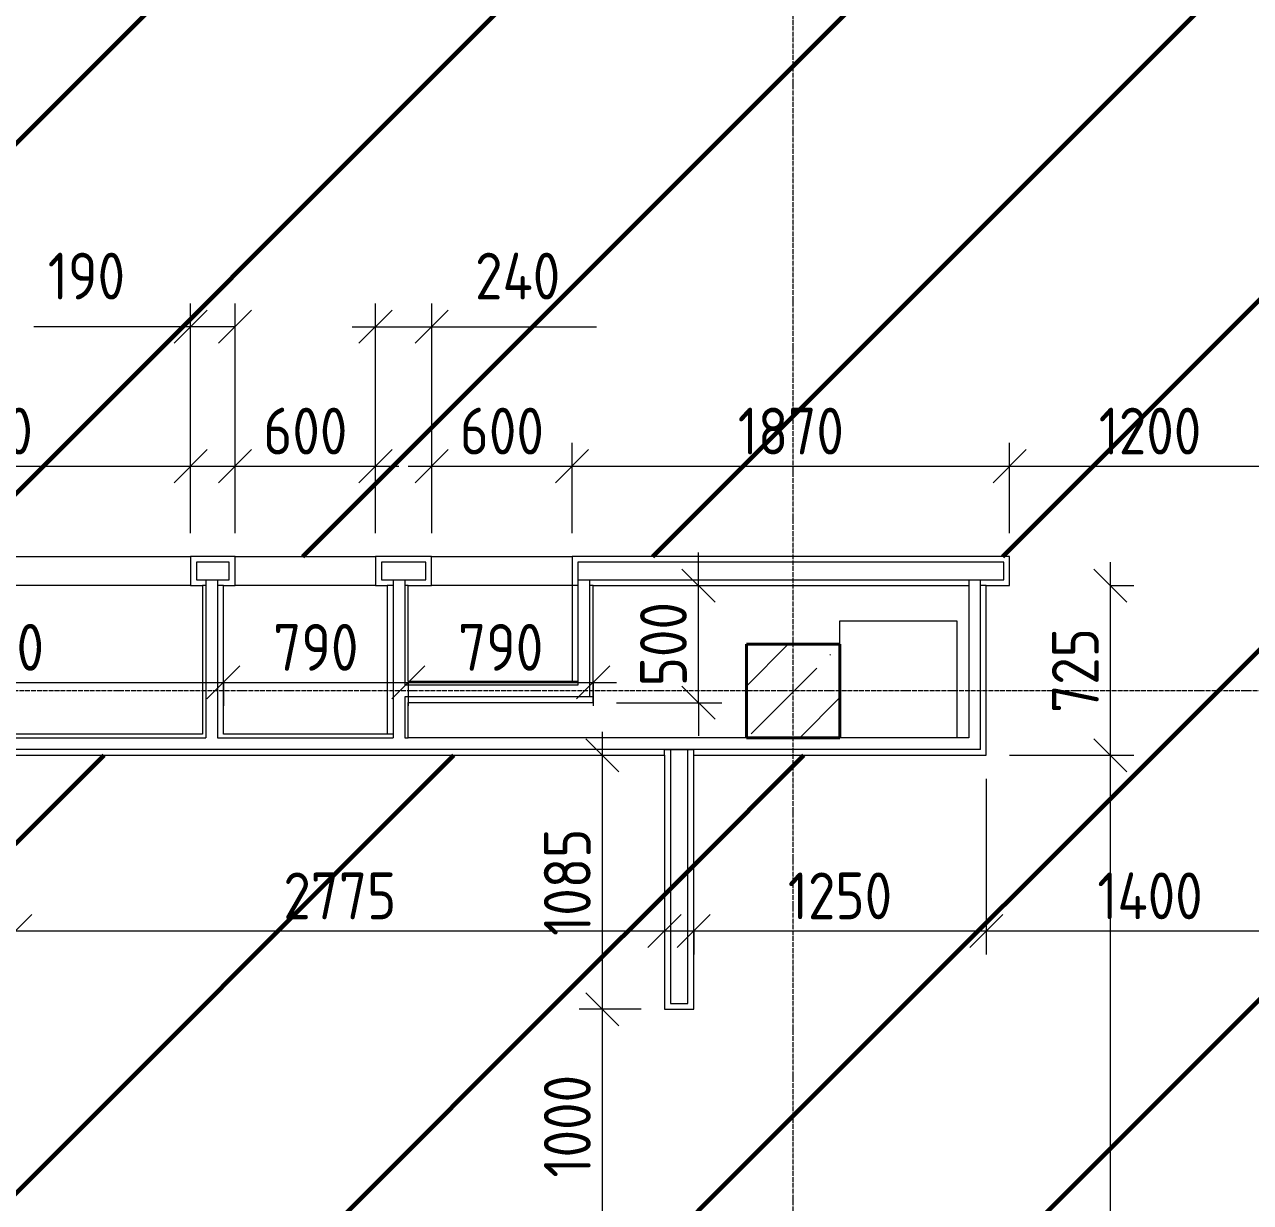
# Model space of a CAD drawing. Header units: millimetres. Extents: x -56773 to 323062, y -262288 to 76460.
# Drawn here: x 30524 to 35764, y -101130 to -96096 of the extents above; entities that cross this region are included whole.
import ezdxf

# ---------------------------------------------------------------- set-up
doc = ezdxf.new("R2010")
doc.units = ezdxf.units.MM
doc.linetypes.add('ADSK_Линия сетки', pattern=[25, 20, -2.5, 0, -2.5])
for name, color, linetype, lineweight in [('1.1)Стяжка керамзит  2 этаж', 5, 'Continuous', 60), ('Несущие колонны', 7, 'Continuous', 18), ('Оси', 7, 'Continuous', 9), ('Перекрытие', 7, 'Continuous', 18), ('Размеры', 7, 'Continuous', 9), ('Стены внутренние', 7, 'Continuous', 18), ('Стены штриховка', 7, 'Continuous', 9)]:
    doc.layers.add(name, color=color, linetype=linetype, lineweight=lineweight)
doc.styles.add('GOST Common_3', font='', dxfattribs={"width": 0.9, "height": 200})
doc.styles.get('GOST Common_3').set_extended_font_data('GOST Common')
doc.dimstyles.new('ADSK_Основной_2_0', dxfattribs={"dimscale": 304.8, "dimtxt": 201.142999, "dimasz": 0.463911, "dimexe": 0.328084, "dimexo": 0.328084, "dimgap": 0.164042, "dimtad": 1, "dimdec": 3, "dimrnd": 0.001, "dimdsep": 46, "dimtxsty": 'GOST Common_3', "dimblk1": 'OBLIQUE', "dimblk2": 'OBLIQUE', "dimsah": 1, "dimcen": 0.09, "dimdle": 0.328084, "dimazin": 2, "dimtfac": 1, "dimtdec": 4, "dimtix": 1, "dimtmove": 0, "dimatfit": 3, "dimfxl": 1, "dimtvp": 1, "dimtolj": 1, "dimtzin": 0, "dimlwd": 20, "dimlwe": 20, "dimarcsym": 2})
doc.dimstyles.new('ADSK_Основной_2_0_2', dxfattribs={"dimscale": 304.8, "dimtxt": 201.142999, "dimasz": 0.463911, "dimexe": 0.328084, "dimexo": 0.328084, "dimgap": 0.164042, "dimtad": 1, "dimdec": 3, "dimrnd": 0.001, "dimdsep": 46, "dimtxsty": 'GOST Common_3', "dimblk1": 'OBLIQUE', "dimblk2": 'OBLIQUE', "dimsah": 1, "dimcen": 0.09, "dimdle": 0.328084, "dimazin": 2, "dimtfac": 1, "dimtdec": 4, "dimtix": 1, "dimtmove": 0, "dimatfit": 3, "dimfxl": 1, "dimtvp": 1, "dimtolj": 1, "dimtzin": 0, "dimlwd": 20, "dimlwe": 20, "dimarcsym": 2})

# ---------------------------------------------------------------- blocks, each defined once
blk = doc.blocks.new('ADSK_КолоннаЖБ_Прямоугольная - 400x400 мм-1807143-Кладочный план 2-го этаж')
at = {"layer": 'Несущие колонны', "lineweight": 40}
for p, q in [((-200, 200), (200, 200)), ((-200, -200), (-200, 200)), ((200, 200), (200, -200)), ((200, -200), (-200, -200))]:
    blk.add_line(p, q, dxfattribs=at)
blk = doc.blocks.new('_Oblique')
at = {"color": 0, "linetype": 'ByBlock', "lineweight": -2}
blk.add_line((-0.5, -0.5), (0.5, 0.5), dxfattribs=at)
blk = doc.blocks.new('*D4859')
at = {"layer": 'Defpoints', "color": 0, "transparency": 16777216}
for p in [(31234.4, -97983.5), (29434.4, -98369.1), (31234.4, -98369.1)]:
    blk.add_point(p, dxfattribs=at)
at = {"layer": 'Размеры', "color": 0, "lineweight": 20, "transparency": 16777216}
for p, q in [((29434.4, -98269.1), (29434.4, -97883.5)), ((31234.4, -98269.1), (31234.4, -97883.5)), ((29334.4, -97983.5), (31334.4, -97983.5))]:
    blk.add_line(p, q, dxfattribs=at)
at = {"layer": 'Размеры', "color": 0, "lineweight": 20, "transparency": 16777216, "xscale": 141.4, "yscale": 141.4, "zscale": 141.4, "rotation": 180}
blk.add_blockref('_Oblique', (29434.4, -97983.5), dxfattribs=at)
at = {"layer": 'Размеры', "color": 0, "lineweight": 20, "transparency": 16777216, "xscale": 141.4, "yscale": 141.4, "zscale": 141.4}
blk.add_blockref('_Oblique', (31234.4, -97983.5), dxfattribs=at)
at = {"layer": 'Размеры', "color": 0, "lineweight": 9, "transparency": 16777216, "insert": (30334.4, -97833.5), "char_height": 200, "width": 560.473, "attachment_point": 5, "style": 'GOST Common_3'}
blk.add_mtext('\\A1;1800', dxfattribs=at)
blk = doc.blocks.new('*D4860')
at = {"layer": 'Defpoints', "color": 0, "transparency": 16777216}
for p in [(31424.4, -97387.8), (31234.4, -98369.1), (31424.4, -98369.1)]:
    blk.add_point(p, dxfattribs=at)
at = {"layer": 'Размеры', "color": 0, "lineweight": 20, "transparency": 16777216}
for p, q in [((31234.4, -98269.1), (31234.4, -97287.8)), ((31424.4, -98269.1), (31424.4, -97287.8)), ((31234.4, -97387.8), (30564.4, -97387.8)), ((31424.4, -97387.8), (31134.4, -97387.8))]:
    blk.add_line(p, q, dxfattribs=at)
at = {"layer": 'Размеры', "color": 0, "lineweight": 20, "transparency": 16777216, "xscale": 141.4, "yscale": 141.4, "zscale": 141.4, "rotation": 180}
blk.add_blockref('_Oblique', (31234.4, -97387.8), dxfattribs=at)
at = {"layer": 'Размеры', "color": 0, "lineweight": 20, "transparency": 16777216, "xscale": 141.4, "yscale": 141.4, "zscale": 141.4}
blk.add_blockref('_Oblique', (31424.4, -97387.8), dxfattribs=at)
at = {"layer": 'Размеры', "color": 0, "lineweight": 9, "transparency": 16777216, "insert": (30624.1, -97071.2), "char_height": 200, "width": 409.104, "attachment_point": 1, "line_spacing_factor": 1.022761, "style": 'GOST Common_3'}
blk.add_mtext('\\A1;190', dxfattribs=at)
blk = doc.blocks.new('*D4861')
at = {"layer": 'Defpoints', "color": 0, "transparency": 16777216}
for p in [(32024.4, -97983.5), (31424.4, -98369.1), (32024.4, -98369.1)]:
    blk.add_point(p, dxfattribs=at)
at = {"layer": 'Размеры', "color": 0, "lineweight": 20, "transparency": 16777216}
for p, q in [((31424.4, -98269.1), (31424.4, -97883.5)), ((32024.4, -98269.1), (32024.4, -97883.5)), ((31324.4, -97983.5), (32124.4, -97983.5))]:
    blk.add_line(p, q, dxfattribs=at)
at = {"layer": 'Размеры', "color": 0, "lineweight": 20, "transparency": 16777216, "xscale": 141.4, "yscale": 141.4, "zscale": 141.4, "rotation": 180}
blk.add_blockref('_Oblique', (31424.4, -97983.5), dxfattribs=at)
at = {"layer": 'Размеры', "color": 0, "lineweight": 20, "transparency": 16777216, "xscale": 141.4, "yscale": 141.4, "zscale": 141.4}
blk.add_blockref('_Oblique', (32024.4, -97983.5), dxfattribs=at)
at = {"layer": 'Размеры', "color": 0, "lineweight": 9, "transparency": 16777216, "insert": (31724.4, -97833.5), "char_height": 200, "width": 454.106, "attachment_point": 5, "style": 'GOST Common_3'}
blk.add_mtext('\\A1;600', dxfattribs=at)
blk = doc.blocks.new('*D4862')
at = {"layer": 'Defpoints', "color": 0, "transparency": 16777216}
for p in [(32264.4, -97387.8), (32024.4, -98369.1), (32264.4, -98369.1)]:
    blk.add_point(p, dxfattribs=at)
at = {"layer": 'Размеры', "color": 0, "lineweight": 20, "transparency": 16777216}
for p, q in [((32024.4, -98269.1), (32024.4, -97287.8)), ((32264.4, -98269.1), (32264.4, -97287.8)), ((31924.4, -97387.8), (32264.4, -97387.8)), ((32264.4, -97387.8), (32968.6, -97387.8))]:
    blk.add_line(p, q, dxfattribs=at)
at = {"layer": 'Размеры', "color": 0, "lineweight": 20, "transparency": 16777216, "xscale": 141.4, "yscale": 141.4, "zscale": 141.4, "rotation": 180}
blk.add_blockref('_Oblique', (32024.4, -97387.8), dxfattribs=at)
at = {"layer": 'Размеры', "color": 0, "lineweight": 20, "transparency": 16777216, "xscale": 141.4, "yscale": 141.4, "zscale": 141.4}
blk.add_blockref('_Oblique', (32264.4, -97387.8), dxfattribs=at)
at = {"layer": 'Размеры', "color": 0, "lineweight": 9, "transparency": 16777216, "insert": (32449.9, -97071.2), "char_height": 200, "width": 474.561, "attachment_point": 1, "line_spacing_factor": 1.022761, "style": 'GOST Common_3'}
blk.add_mtext('\\A1;240', dxfattribs=at)
blk = doc.blocks.new('*D4863')
at = {"layer": 'Defpoints', "color": 0, "transparency": 16777216}
for p in [(32864.4, -97983.5), (32264.4, -98369.1), (32864.4, -98369.1)]:
    blk.add_point(p, dxfattribs=at)
at = {"layer": 'Размеры', "color": 0, "lineweight": 20, "transparency": 16777216}
for p, q in [((32264.4, -98269.1), (32264.4, -97883.5)), ((32864.4, -98269.1), (32864.4, -97883.5)), ((32164.4, -97983.5), (32964.4, -97983.5))]:
    blk.add_line(p, q, dxfattribs=at)
at = {"layer": 'Размеры', "color": 0, "lineweight": 20, "transparency": 16777216, "xscale": 141.4, "yscale": 141.4, "zscale": 141.4, "rotation": 180}
blk.add_blockref('_Oblique', (32264.4, -97983.5), dxfattribs=at)
at = {"layer": 'Размеры', "color": 0, "lineweight": 20, "transparency": 16777216, "xscale": 141.4, "yscale": 141.4, "zscale": 141.4}
blk.add_blockref('_Oblique', (32864.4, -97983.5), dxfattribs=at)
at = {"layer": 'Размеры', "color": 0, "lineweight": 9, "transparency": 16777216, "insert": (32564.4, -97833.5), "char_height": 200, "width": 454.106, "attachment_point": 5, "style": 'GOST Common_3'}
blk.add_mtext('\\A1;600', dxfattribs=at)
blk = doc.blocks.new('*D4864')
at = {"layer": 'Defpoints', "color": 0, "transparency": 16777216}
for p in [(34734.4, -97983.5), (32864.4, -98369.1), (34734.4, -98369.1)]:
    blk.add_point(p, dxfattribs=at)
at = {"layer": 'Размеры', "color": 0, "lineweight": 20, "transparency": 16777216}
for p, q in [((32864.4, -98269.1), (32864.4, -97883.5)), ((34734.4, -98269.1), (34734.4, -97883.5)), ((32764.4, -97983.5), (34834.4, -97983.5))]:
    blk.add_line(p, q, dxfattribs=at)
at = {"layer": 'Размеры', "color": 0, "lineweight": 20, "transparency": 16777216, "xscale": 141.4, "yscale": 141.4, "zscale": 141.4, "rotation": 180}
blk.add_blockref('_Oblique', (32864.4, -97983.5), dxfattribs=at)
at = {"layer": 'Размеры', "color": 0, "lineweight": 20, "transparency": 16777216, "xscale": 141.4, "yscale": 141.4, "zscale": 141.4}
blk.add_blockref('_Oblique', (34734.4, -97983.5), dxfattribs=at)
at = {"layer": 'Размеры', "color": 0, "lineweight": 9, "transparency": 16777216, "insert": (33799.4, -97833.5), "char_height": 200, "width": 560.473, "attachment_point": 5, "style": 'GOST Common_3'}
blk.add_mtext('\\A1;1870', dxfattribs=at)
blk = doc.blocks.new('*D4865')
at = {"layer": 'Defpoints', "color": 0, "transparency": 16777216}
for p in [(35934.4, -97983.5), (34734.4, -98369.1), (35934.4, -98369.1)]:
    blk.add_point(p, dxfattribs=at)
at = {"layer": 'Размеры', "color": 0, "lineweight": 20, "transparency": 16777216}
for p, q in [((34734.4, -98269.1), (34734.4, -97883.5)), ((35934.4, -98269.1), (35934.4, -97883.5)), ((34634.4, -97983.5), (36034.4, -97983.5))]:
    blk.add_line(p, q, dxfattribs=at)
at = {"layer": 'Размеры', "color": 0, "lineweight": 20, "transparency": 16777216, "xscale": 141.4, "yscale": 141.4, "zscale": 141.4, "rotation": 180}
blk.add_blockref('_Oblique', (34734.4, -97983.5), dxfattribs=at)
at = {"layer": 'Размеры', "color": 0, "lineweight": 20, "transparency": 16777216, "xscale": 141.4, "yscale": 141.4, "zscale": 141.4}
blk.add_blockref('_Oblique', (35934.4, -97983.5), dxfattribs=at)
at = {"layer": 'Размеры', "color": 0, "lineweight": 9, "transparency": 16777216, "insert": (35334.4, -97833.5), "char_height": 200, "width": 560.473, "attachment_point": 5, "style": 'GOST Common_3'}
blk.add_mtext('\\A1;1200', dxfattribs=at)
blk = doc.blocks.new('*D4882')
at = {"layer": 'Defpoints', "color": 0, "transparency": 16777216}
for p in [(30484.4, -99869.8), (33259.4, -99869.8), (33259.4, -99969.7)]:
    blk.add_point(p, dxfattribs=at)
at = {"layer": 'Размеры', "color": 0, "lineweight": 20, "transparency": 16777216}
for p, q in [((30384.4, -99969.7), (33359.4, -99969.7)), ((30484.4, -99969.8), (30484.4, -100069.7)), ((33259.4, -99969.8), (33259.4, -100069.7))]:
    blk.add_line(p, q, dxfattribs=at)
at = {"layer": 'Размеры', "color": 0, "lineweight": 20, "transparency": 16777216, "xscale": 141.4, "yscale": 141.4, "zscale": 141.4, "rotation": 180}
blk.add_blockref('_Oblique', (30484.4, -99969.7), dxfattribs=at)
at = {"layer": 'Размеры', "color": 0, "lineweight": 20, "transparency": 16777216, "xscale": 141.4, "yscale": 141.4, "zscale": 141.4}
blk.add_blockref('_Oblique', (33259.4, -99969.7), dxfattribs=at)
at = {"layer": 'Размеры', "color": 0, "lineweight": 9, "transparency": 16777216, "insert": (31871.9, -99819.7), "char_height": 200, "width": 605.475, "attachment_point": 5, "style": 'GOST Common_3'}
blk.add_mtext('\\A1;2775', dxfattribs=at)
blk = doc.blocks.new('*D4885')
at = {"layer": 'Defpoints', "color": 0, "transparency": 16777216}
for p in [(29384.4, -98807.6), (31374.4, -98807.6), (31374.4, -98907.6)]:
    blk.add_point(p, dxfattribs=at)
at = {"layer": 'Размеры', "color": 0, "lineweight": 20, "transparency": 16777216}
for p, q in [((29284.4, -98907.6), (31474.4, -98907.6)), ((29384.4, -98907.6), (29384.4, -99007.6)), ((31374.4, -98907.6), (31374.4, -99007.6))]:
    blk.add_line(p, q, dxfattribs=at)
at = {"layer": 'Размеры', "color": 0, "lineweight": 20, "transparency": 16777216, "xscale": 141.4, "yscale": 141.4, "zscale": 141.4, "rotation": 180}
blk.add_blockref('_Oblique', (29384.4, -98907.6), dxfattribs=at)
at = {"layer": 'Размеры', "color": 0, "lineweight": 20, "transparency": 16777216, "xscale": 141.4, "yscale": 141.4, "zscale": 141.4}
blk.add_blockref('_Oblique', (31374.4, -98907.6), dxfattribs=at)
at = {"layer": 'Размеры', "color": 0, "lineweight": 9, "transparency": 16777216, "insert": (30379.4, -98757.6), "char_height": 200, "width": 560.473, "attachment_point": 5, "style": 'GOST Common_3'}
blk.add_mtext('\\A1;1990', dxfattribs=at)
blk = doc.blocks.new('*D4886')
at = {"layer": 'Defpoints', "color": 0, "transparency": 16777216}
for p in [(31374.4, -98807.6), (32164.4, -98807.6), (32164.4, -98907.6)]:
    blk.add_point(p, dxfattribs=at)
at = {"layer": 'Размеры', "color": 0, "lineweight": 20, "transparency": 16777216}
for p, q in [((31274.4, -98907.6), (32264.4, -98907.6)), ((31374.4, -98907.6), (31374.4, -99007.6)), ((32164.4, -98907.6), (32164.4, -99007.6))]:
    blk.add_line(p, q, dxfattribs=at)
at = {"layer": 'Размеры', "color": 0, "lineweight": 20, "transparency": 16777216, "xscale": 141.4, "yscale": 141.4, "zscale": 141.4, "rotation": 180}
blk.add_blockref('_Oblique', (31374.4, -98907.6), dxfattribs=at)
at = {"layer": 'Размеры', "color": 0, "lineweight": 20, "transparency": 16777216, "xscale": 141.4, "yscale": 141.4, "zscale": 141.4}
blk.add_blockref('_Oblique', (32164.4, -98907.6), dxfattribs=at)
at = {"layer": 'Размеры', "color": 0, "lineweight": 9, "transparency": 16777216, "insert": (31769.4, -98757.6), "char_height": 200, "width": 454.106, "attachment_point": 5, "style": 'GOST Common_3'}
blk.add_mtext('\\A1;790', dxfattribs=at)
blk = doc.blocks.new('*D4887')
at = {"layer": 'Defpoints', "color": 0, "transparency": 16777216}
for p in [(32164.4, -98807.6), (32954.4, -98807.6), (32954.4, -98907.6)]:
    blk.add_point(p, dxfattribs=at)
at = {"layer": 'Размеры', "color": 0, "lineweight": 20, "transparency": 16777216}
for p, q in [((32064.4, -98907.6), (33054.4, -98907.6)), ((32164.4, -98907.6), (32164.4, -99007.6)), ((32954.4, -98907.6), (32954.4, -99007.6))]:
    blk.add_line(p, q, dxfattribs=at)
at = {"layer": 'Размеры', "color": 0, "lineweight": 20, "transparency": 16777216, "xscale": 141.4, "yscale": 141.4, "zscale": 141.4, "rotation": 180}
blk.add_blockref('_Oblique', (32164.4, -98907.6), dxfattribs=at)
at = {"layer": 'Размеры', "color": 0, "lineweight": 20, "transparency": 16777216, "xscale": 141.4, "yscale": 141.4, "zscale": 141.4}
blk.add_blockref('_Oblique', (32954.4, -98907.6), dxfattribs=at)
at = {"layer": 'Размеры', "color": 0, "lineweight": 9, "transparency": 16777216, "insert": (32559.4, -98757.6), "char_height": 200, "width": 454.106, "attachment_point": 5, "style": 'GOST Common_3'}
blk.add_mtext('\\A1;790', dxfattribs=at)
blk = doc.blocks.new('*D4888')
at = {"layer": 'Defpoints', "color": 0, "transparency": 16777216}
for p in [(33304.9, -98494.1), (33404.9, -98494.1), (32954.4, -98994.1)]:
    blk.add_point(p, dxfattribs=at)
at = {"layer": 'Размеры', "color": 0, "lineweight": 20, "transparency": 16777216}
for p, q in [((33404.9, -98494.1), (33404.9, -98352.7)), ((33404.9, -98494.1), (33504.9, -98494.1)), ((33404.9, -98994.1), (33404.9, -98494.1)), ((33054.4, -98994.1), (33504.9, -98994.1)), ((33404.9, -98994.1), (33404.9, -99135.5))]:
    blk.add_line(p, q, dxfattribs=at)
at = {"layer": 'Размеры', "color": 0, "lineweight": 20, "transparency": 16777216, "xscale": 141.4, "yscale": 141.4, "zscale": 141.4}
for p, rotation in [((33404.9, -98494.1), 270), ((33404.9, -98994.1), 90)]:
    blk.add_blockref('_Oblique', p, dxfattribs=dict(at, rotation=rotation))
at = {"layer": 'Размеры', "color": 0, "lineweight": 9, "transparency": 16777216, "insert": (33254.9, -98744.1), "char_height": 200, "width": 454.106, "attachment_point": 5, "rotation": 90, "style": 'GOST Common_3'}
blk.add_mtext('\\A1;500', dxfattribs=at)
blk = doc.blocks.new('*D4889')
at = {"layer": 'Defpoints', "color": 0, "transparency": 16777216}
for p in [(34634.4, -99219.1), (35165.1, -99219.1), (35065.1, -104894.1)]:
    blk.add_point(p, dxfattribs=at)
at = {"layer": 'Размеры', "color": 0, "lineweight": 20, "transparency": 16777216}
for p, q in [((35165.1, -104994.1), (35165.1, -99119.1)), ((34734.4, -99219.1), (35265.1, -99219.1)), ((35165.1, -104894.1), (35265.1, -104894.1))]:
    blk.add_line(p, q, dxfattribs=at)
at = {"layer": 'Размеры', "color": 0, "lineweight": 20, "transparency": 16777216, "xscale": 141.4, "yscale": 141.4, "zscale": 141.4}
for p, rotation in [((35165.1, -99219.1), 90), ((35165.1, -104894.1), 270)]:
    blk.add_blockref('_Oblique', p, dxfattribs=dict(at, rotation=rotation))
at = {"layer": 'Размеры', "color": 0, "lineweight": 9, "transparency": 16777216, "insert": (35015.1, -102056.6), "char_height": 200, "width": 605.475, "attachment_point": 5, "rotation": 90, "style": 'GOST Common_3'}
blk.add_mtext('\\A1;5675', dxfattribs=at)
blk = doc.blocks.new('*D4890')
at = {"layer": 'Defpoints', "color": 0, "transparency": 16777216}
for p in [(35065.1, -98494.1), (35165.1, -98494.1), (34634.4, -99219.1)]:
    blk.add_point(p, dxfattribs=at)
at = {"layer": 'Размеры', "color": 0, "lineweight": 20, "transparency": 16777216}
for p, q in [((35165.1, -99319.1), (35165.1, -98394.1)), ((35165.1, -98494.1), (35265.1, -98494.1)), ((34734.4, -99219.1), (35265.1, -99219.1))]:
    blk.add_line(p, q, dxfattribs=at)
at = {"layer": 'Размеры', "color": 0, "lineweight": 20, "transparency": 16777216, "xscale": 141.4, "yscale": 141.4, "zscale": 141.4}
for p, rotation in [((35165.1, -98494.1), 90), ((35165.1, -99219.1), 270)]:
    blk.add_blockref('_Oblique', p, dxfattribs=dict(at, rotation=rotation))
at = {"layer": 'Размеры', "color": 0, "lineweight": 9, "transparency": 16777216, "insert": (35015.1, -98856.6), "char_height": 200, "width": 454.106, "attachment_point": 5, "rotation": 90, "style": 'GOST Common_3'}
blk.add_mtext('\\A1;725', dxfattribs=at)
blk = doc.blocks.new('*D4891')
at = {"layer": 'Defpoints', "color": 0, "transparency": 16777216}
for p in [(34634.4, -99219.1), (33384.4, -99869.8), (34634.4, -99969.7)]:
    blk.add_point(p, dxfattribs=at)
at = {"layer": 'Размеры', "color": 0, "lineweight": 20, "transparency": 16777216}
for p, q in [((34634.4, -99319.1), (34634.4, -100069.7)), ((33284.4, -99969.7), (34734.4, -99969.7)), ((33384.4, -99969.8), (33384.4, -100069.7))]:
    blk.add_line(p, q, dxfattribs=at)
at = {"layer": 'Размеры', "color": 0, "lineweight": 20, "transparency": 16777216, "xscale": 141.4, "yscale": 141.4, "zscale": 141.4, "rotation": 180}
blk.add_blockref('_Oblique', (33384.4, -99969.7), dxfattribs=at)
at = {"layer": 'Размеры', "color": 0, "lineweight": 20, "transparency": 16777216, "xscale": 141.4, "yscale": 141.4, "zscale": 141.4}
blk.add_blockref('_Oblique', (34634.4, -99969.7), dxfattribs=at)
at = {"layer": 'Размеры', "color": 0, "lineweight": 9, "transparency": 16777216, "insert": (34009.4, -99819.7), "char_height": 200, "width": 560.473, "attachment_point": 5, "style": 'GOST Common_3'}
blk.add_mtext('\\A1;1250', dxfattribs=at)
blk = doc.blocks.new('*D4892')
at = {"layer": 'Defpoints', "color": 0, "transparency": 16777216}
for p in [(34634.4, -99219.1), (36034.4, -99219.1), (36034.4, -99969.7)]:
    blk.add_point(p, dxfattribs=at)
at = {"layer": 'Размеры', "color": 0, "lineweight": 20, "transparency": 16777216}
for p, q in [((34634.4, -99319.1), (34634.4, -100069.7)), ((36034.4, -99319.1), (36034.4, -100069.7)), ((34534.4, -99969.7), (36134.4, -99969.7))]:
    blk.add_line(p, q, dxfattribs=at)
at = {"layer": 'Размеры', "color": 0, "lineweight": 20, "transparency": 16777216, "xscale": 141.4, "yscale": 141.4, "zscale": 141.4, "rotation": 180}
blk.add_blockref('_Oblique', (34634.4, -99969.7), dxfattribs=at)
at = {"layer": 'Размеры', "color": 0, "lineweight": 20, "transparency": 16777216, "xscale": 141.4, "yscale": 141.4, "zscale": 141.4}
blk.add_blockref('_Oblique', (36034.4, -99969.7), dxfattribs=at)
at = {"layer": 'Размеры', "color": 0, "lineweight": 9, "transparency": 16777216, "insert": (35334.4, -99819.7), "char_height": 200, "width": 580.928, "attachment_point": 5, "style": 'GOST Common_3'}
blk.add_mtext('\\A1;1400', dxfattribs=at)
blk = doc.blocks.new('*D4895')
at = {"layer": 'Defpoints', "color": 0, "transparency": 16777216}
for p in [(32994.1, -100304.1), (33259.4, -100304.1), (33259.4, -101304.1)]:
    blk.add_point(p, dxfattribs=at)
at = {"layer": 'Размеры', "color": 0, "lineweight": 20, "transparency": 16777216}
for p, q in [((32994.1, -101404.1), (32994.1, -100204.1)), ((33159.4, -100304.1), (32894.1, -100304.1)), ((33159.4, -101304.1), (32894.1, -101304.1))]:
    blk.add_line(p, q, dxfattribs=at)
at = {"layer": 'Размеры', "color": 0, "lineweight": 20, "transparency": 16777216, "xscale": 141.4, "yscale": 141.4, "zscale": 141.4}
for p, rotation in [((32994.1, -100304.1), 90), ((32994.1, -101304.1), 270)]:
    blk.add_blockref('_Oblique', p, dxfattribs=dict(at, rotation=rotation))
at = {"layer": 'Размеры', "color": 0, "lineweight": 9, "transparency": 16777216, "insert": (32844.1, -100804.1), "char_height": 200, "width": 560.473, "attachment_point": 5, "rotation": 90, "style": 'GOST Common_3'}
blk.add_mtext('\\A1;1000', dxfattribs=at)
blk = doc.blocks.new('*D4896')
at = {"layer": 'Defpoints', "color": 0, "transparency": 16777216}
for p in [(32894.2, -99219.1), (32994.1, -99219.1), (33259.4, -100304.1)]:
    blk.add_point(p, dxfattribs=at)
at = {"layer": 'Размеры', "color": 0, "lineweight": 20, "transparency": 16777216}
for p, q in [((32994.1, -100404.1), (32994.1, -99119.1)), ((32994.2, -99219.1), (33094.1, -99219.1)), ((33159.4, -100304.1), (32894.1, -100304.1))]:
    blk.add_line(p, q, dxfattribs=at)
at = {"layer": 'Размеры', "color": 0, "lineweight": 20, "transparency": 16777216, "xscale": 141.4, "yscale": 141.4, "zscale": 141.4}
for p, rotation in [((32994.1, -99219.1), 90), ((32994.1, -100304.1), 270)]:
    blk.add_blockref('_Oblique', p, dxfattribs=dict(at, rotation=rotation))
at = {"layer": 'Размеры', "color": 0, "lineweight": 9, "transparency": 16777216, "insert": (32844.1, -99761.6), "char_height": 200, "width": 560.473, "attachment_point": 5, "rotation": 90, "style": 'GOST Common_3'}
blk.add_mtext('\\A1;1085', dxfattribs=at)

msp = doc.modelspace()

# ---------------------------------------------------------------- hatches: boundary and pattern name
at = {"layer": '1.1)Стяжка керамзит  2 этаж', "transparency": 33554687}
h = msp.add_hatch(dxfattribs=at)
h.set_pattern_fill('ANSI31', color=5, scale=333)
h.paths.add_polyline_path([(34409.3615, -88594.0666), (34009.3615, -88594.0666), (34009.3615, -88744.0666), (33609.3615, -88744.0666), (33609.3615, -88594.0666), (32903.5498, -88594.0666), (32903.5498, -96144.5668), (41383.1934, -96144.5668), (41383.1934, -95344.0666), (41109.3615, -95344.0666), (41109.3615, -95219.0666), (41383.1934, -95219.0666), (41383.1934, -92844.0666), (39734.3615, -92844.0666), (39734.3615, -94344.0666), (40009.3615, -94344.0666), (40034.3615, -94344.0666), (40034.3615, -95219.0666), (40209.3615, -95219.0666), (40209.3615, -95344.0666), (36934.3615, -95344.0666), (36934.3615, -95094.0666), (37059.3615, -95094.0666), (37059.3615, -95219.0666), (39334.3615, -95219.0666), (39334.3615, -93019.0666), (37059.3615, -93019.0666), (37059.3615, -93894.0666), (36934.3615, -93894.0666), (36934.3615, -92694.0666), (37059.3615, -92694.0666), (37059.3615, -92719.0666), (39259.3615, -92719.0666), (39259.3615, -92544.0666), (39384.3615, -92544.0666), (39384.3615, -92719.0666), (41383.1934, -92719.0666), (41383.1934, -91444.0666), (39384.3615, -91444.0666), (39384.3615, -91644.0666), (39259.3615, -91644.0666), (39259.3615, -91444.0666), (38284.3615, -91444.0666), (38284.3615, -91269.0666), (37059.3615, -91269.0666), (37059.3615, -91794.0666), (36934.3615, -91794.0666), (36934.3615, -89869.0666), (37059.3615, -89869.0666), (37059.3615, -91144.0666), (40009.3615, -91144.0666), (40009.3615, -90944.0666), (40059.3615, -90944.0666), (40059.3615, -91144.0666), (41383.1934, -91144.0666), (41383.1934, -89944.0666), (40059.3615, -89944.0666), (40059.3615, -90204.0666), (40009.3615, -90204.0666), (40009.3615, -89794.0666), (40059.3615, -89794.0666), (40059.3615, -89894.0666), (41383.1934, -89894.0666), (41383.1934, -88594.0666), (40059.3615, -88594.0666), (40059.3615, -89054.0666), (40009.3615, -89054.0666), (40009.3615, -88744.0666), (39609.3615, -88744.0666), (39609.3615, -88594.0666), (37059.3615, -88594.0666), (37059.3615, -88969.0666), (36934.3615, -88969.0666), (36934.3615, -88594.0666), (34534.3615, -88594.0666), (34534.3615, -95119.0666), (33034.3615, -95119.0666), (33034.3615, -94994.0666), (33134.3615, -94994.0666), (33134.3615, -94269.0666), (34409.3615, -94269.0666)])
h.paths.add_polyline_path([(41734.3615, -89944.0666), (41383.1934, -89944.0666), (41383.1934, -91144.0666), (41734.3615, -91144.0666)])
h.paths.add_polyline_path([(41734.3615, -88594.0666), (41383.1934, -88594.0666), (41383.1934, -89894.0666), (41734.3615, -89894.0666)])
h.paths.add_polyline_path([(41734.3615, -92844.0666), (41383.1934, -92844.0666), (41383.1934, -95219.0666), (41734.3615, -95219.0666)])
h.paths.add_polyline_path([(41734.3615, -91444.0666), (41383.1934, -91444.0666), (41383.1934, -92719.0666), (41734.3615, -92719.0666)])
h.paths.add_polyline_path([(27884.3615, -88744.0666), (27609.3615, -88744.0666), (27609.3615, -88594.0666), (27009.3615, -88594.0666), (25359.3615, -88594.0666), (24784.3615, -88594.0666), (24784.3615, -94269.0666), (25084.3615, -94269.0666), (25084.3615, -94994.0666), (25209.3615, -94994.0666), (25209.3615, -95119.0666), (24534.3615, -95119.0666), (24534.3615, -94994.0666), (24659.3615, -94994.0666), (24659.3615, -88594.0666), (24423.9062, -88594.0666), (24423.9062, -96144.5668), (32903.5498, -96144.5668), (32903.5498, -88594.0666), (31334.3615, -88594.0666), (31334.3615, -92179.0666), (31209.3615, -92179.0666), (31209.3615, -88594.0666), (30209.3615, -88594.0666), (28559.3615, -88594.0666), (28009.3615, -88594.0666), (28009.3615, -88744.0666), (28009.3615, -92179.0666), (27884.3615, -92179.0666)])
h.paths.add_polyline_path([(27884.3615, -93179.0666), (28009.3615, -93179.0666), (28009.3615, -94269.0666), (29209.3615, -94269.0666), (29209.3615, -94994.0666), (29334.3615, -94994.0666), (29334.3615, -95119.0666), (27934.3615, -95119.0666), (27934.3615, -95719.0666), (27809.3615, -95719.0666), (27809.3615, -95119.0666), (26409.3615, -95119.0666), (26409.3615, -94994.0666), (26534.3615, -94994.0666), (26534.3615, -94269.0666), (27884.3615, -94269.0666)], flags=16)
h.paths.add_polyline_path([(27909.3615, -93204.0666), (27984.3615, -93204.0666), (27984.3615, -94294.0666), (27909.3615, -94294.0666)], flags=0)
h.paths.add_polyline_path([(28509.3615, -94344.0666), (28509.3615, -94844.0666), (28009.3615, -94844.0666), (28009.3615, -94744.0666), (27609.3615, -94744.0666), (27609.3615, -94344.0666)], flags=0)
h.paths.add_polyline_path([(27609.3615, -94344.0666), (28009.3615, -94344.0666), (28009.3615, -94744.0666), (27609.3615, -94744.0666)], flags=0)
h.paths.add_polyline_path([(26434.3615, -95019.0666), (29309.3615, -95019.0666), (29309.3615, -95094.0666), (26434.3615, -95094.0666)], flags=0)
h.paths.add_polyline_path([(27834.3615, -95144.0666), (27909.3615, -95144.0666), (27909.3615, -95694.0666), (27834.3615, -95694.0666)], flags=0)
h.paths.add_polyline_path([(30659.3615, -94269.0666), (31209.3615, -94269.0666), (31209.3615, -93179.0666), (31334.3615, -93179.0666), (31334.3615, -94269.0666), (31709.3615, -94269.0666), (31709.3615, -94994.0666), (31834.3615, -94994.0666), (31834.3615, -95119.0666), (30534.3615, -95119.0666), (30534.3615, -94994.0666), (30659.3615, -94994.0666)], flags=16)
h.paths.add_polyline_path([(30684.3615, -94294.0666), (31234.3615, -94294.0666), (31234.3615, -93204.0666), (31309.3615, -93204.0666), (31309.3615, -94294.0666), (31684.3615, -94294.0666), (31684.3615, -95019.0666), (31809.3615, -95019.0666), (31809.3615, -95094.0666), (30559.3615, -95094.0666), (30559.3615, -95019.0666), (30684.3615, -95019.0666)], flags=0)
h.paths.add_polyline_path([(30734.3615, -94344.0666), (31634.3615, -94344.0666), (31634.3615, -94994.0666), (30734.3615, -94994.0666)], flags=0)
h = msp.add_hatch(dxfattribs=at)
h.set_pattern_fill('ANSI31', color=5, scale=333)
h.paths.add_polyline_path([(32903.5498, -96144.5668), (24423.9062, -96144.5668), (24423.9062, -104894.0666), (25409.3615, -104894.0666), (27059.3615, -104894.0666), (27609.3615, -104894.0666), (27609.3615, -104744.0666), (28009.3615, -104744.0666), (28009.3615, -104894.0666), (28609.3615, -104894.0666), (30259.3615, -104894.0666), (30359.3615, -104894.0666), (30359.3615, -101404.0666), (30484.3615, -101404.0666), (30484.3615, -104894.0666), (31409.3615, -104894.0666), (32903.5498, -104894.0666), (32903.5498, -99219.0666), (30484.3615, -99219.0666), (30484.3615, -100204.0666), (30359.3615, -100204.0666), (30359.3615, -99219.0666), (26534.3615, -99219.0666), (26534.3615, -98369.0666), (27809.3615, -98369.0666), (27809.3615, -97769.0666), (27934.3615, -97769.0666), (27934.3615, -98369.0666), (29434.3615, -98369.0666), (31234.3615, -98369.0666), (31424.3615, -98369.0666), (32024.3615, -98369.0666), (32264.3615, -98369.0666), (32903.5498, -98369.0666)])
h = msp.add_hatch(dxfattribs=at)
h.set_pattern_fill('ANSI31', color=5, scale=333)
h.paths.add_polyline_path([(36584.3615, -99219.0666), (36034.3615, -99219.0666), (36034.3615, -98494.0666), (35934.3615, -98494.0666), (35934.3615, -98369.0666), (37143.3716, -98369.0666), (37143.3716, -96144.5668), (32903.5498, -96144.5668), (32903.5498, -98369.0666), (34734.3615, -98369.0666), (34734.3615, -98494.0666), (34634.3615, -98494.0666), (34634.3615, -99219.0666), (33384.3615, -99219.0666), (33384.3615, -100304.0666), (33259.3615, -100304.0666), (33259.3615, -99219.0666), (32903.5498, -99219.0666), (32903.5498, -101055.8012), (37143.3716, -101055.8012), (37143.3716, -99219.0666), (36709.3615, -99219.0666), (36709.3615, -100304.0666), (36584.3615, -100304.0666)])
h = msp.add_hatch(dxfattribs=at)
h.set_pattern_fill('ANSI31', color=5, scale=333)
h.paths.add_polyline_path([(33384.3615, -99219.0666), (33384.3615, -100304.0666), (33259.3615, -100304.0666), (33259.3615, -99219.0666), (33259.3615, -99194.0666), (33384.3615, -99194.0666)], flags=17)
h = msp.add_hatch(dxfattribs=at)
h.set_pattern_fill('ANSI31', color=5, scale=333)
h.paths.add_polyline_path([(36584.3615, -101304.0666), (36709.3615, -101304.0666), (36709.3615, -104894.0666), (37143.3716, -104894.0666), (37143.3716, -101055.8012), (32903.5498, -101055.8012), (32903.5498, -104894.0666), (33059.3615, -104894.0666), (33259.3615, -104894.0666), (33259.3615, -101304.0666), (33384.3615, -101304.0666), (33384.3615, -104894.0666), (33609.3615, -104894.0666), (33609.3615, -104744.0666), (34009.3615, -104744.0666), (34009.3615, -104894.0666), (34609.3615, -104894.0666), (36259.3615, -104894.0666), (36584.3615, -104894.0666)])
h.paths.add_polyline_path([(35354.1182, -105202.5854), (35907.6896, -105202.5854), (35907.6896, -104827.5854), (35354.1182, -104827.5854)], flags=9)
h.paths.add_polyline_path([(34996.9307, -105202.5854), (35529.0735, -105202.5854), (35529.0735, -104827.5854), (34996.9307, -104827.5854)], flags=9)
at = {"layer": 'Несущие колонны', "lineweight": 9}
h = msp.add_hatch(dxfattribs=at)
h.set_pattern_fill('FP_1', color=256, style=0, pattern_type=2)
h.set_pattern_definition([(45, (9.36, -97949.04), (-224.5064, 224.5064), []), (45, (233.87, -97949.04), (-224.5064, 224.5064), [396.875, -79.375, 3.353, -76.022])])
h.paths.add_polyline_path([(33885.653, -99144.0666), (34009.3615, -99144.0666), (34009.3615, -98744.0666), (33609.3615, -98744.0666), (33609.3615, -99144.0666)])

# ---------------------------------------------------------------- linework, layer by layer
for p, q in [((34009.3615, -98744.0666), (33609.3615, -98744.0666)), ((33609.3615, -98744.0666), (33609.3615, -99144.0666)), ((34009.3615, -99144.0666), (34009.3615, -98744.0666)), ((33609.3615, -99144.0666), (34009.3615, -99144.0666))]:
    msp.add_line(p, q, dxfattribs=at)
at = {"layer": 'Оси', "linetype": 'ADSK_Линия сетки', "lineweight": 5}
for p, q in [((33809.3615, -108922.9178), (33809.3615, -87921.5904)), ((62525.08, -98944.0666), (-25230.7352, -98944.0666))]:
    msp.add_line(p, q, dxfattribs=at)
at = {"layer": 'Перекрытие'}
for p, q in [((34009.3615, -98744.0666), (34009.3615, -98644.0666)), ((34009.3615, -98644.0666), (34509.3615, -98644.0666)), ((34509.3615, -98644.0666), (34509.3615, -99144.0666))]:
    msp.add_line(p, q, dxfattribs=at)
at = {"layer": 'Стены внутренние', "lineweight": 5}
for p, q in [((29434.3615, -98369.0666), (31234.3615, -98369.0666)), ((31424.3615, -98369.0666), (31234.3615, -98369.0666)), ((31234.3615, -98369.0666), (31234.3615, -98494.0666)), ((31424.3615, -98494.0666), (31424.3615, -98369.0666)), ((31424.3615, -98369.0666), (32024.3615, -98369.0666)), ((32264.3615, -98369.0666), (32024.3615, -98369.0666)), ((32024.3615, -98369.0666), (32024.3615, -98494.0666)), ((32264.3615, -98494.0666), (32264.3615, -98369.0666)), ((32264.3615, -98369.0666), (32864.3615, -98369.0666)), ((34734.3615, -98369.0666), (32864.3615, -98369.0666)), ((32864.3615, -98369.0666), (32864.3615, -98904.0666)), ((34734.3615, -98494.0666), (34734.3615, -98369.0666)), ((31234.3615, -98494.0666), (29434.3615, -98494.0666)), ((31234.3615, -98494.0666), (31284.3615, -98494.0666)), ((31284.3615, -98494.0666), (31284.3615, -99129.0666)), ((31374.3615, -98494.0666), (31424.3615, -98494.0666)), ((31374.3615, -99129.0666), (31374.3615, -98494.0666)), ((32024.3615, -98494.0666), (31424.3615, -98494.0666)), ((32024.3615, -98494.0666), (32074.3615, -98494.0666)), ((32074.3615, -98494.0666), (32074.3615, -99129.0666)), ((32164.3615, -98494.0666), (32264.3615, -98494.0666)), ((32164.3615, -98904.0666), (32164.3615, -98494.0666)), ((32864.3615, -98494.0666), (32264.3615, -98494.0666)), ((32954.3615, -98494.0666), (34559.3615, -98494.0666)), ((32954.3615, -98994.0666), (32954.3615, -98494.0666)), ((34559.3615, -98494.0666), (34559.3615, -99144.0666)), ((34634.3615, -98494.0666), (34734.3615, -98494.0666)), ((34634.3615, -99219.0666), (34634.3615, -98494.0666)), ((32864.3615, -98904.0666), (32164.3615, -98904.0666)), ((32164.3615, -99144.0666), (32164.3615, -98994.0666)), ((32164.3615, -98994.0666), (32954.3615, -98994.0666)), ((31284.3615, -99129.0666), (29384.3615, -99129.0666)), ((32074.3615, -99129.0666), (31374.3615, -99129.0666)), ((34559.3615, -99144.0666), (32164.3615, -99144.0666)), ((30484.3615, -99219.0666), (33259.3615, -99219.0666)), ((33259.3615, -99219.0666), (33259.3615, -100304.0666)), ((33384.3615, -99219.0666), (34634.3615, -99219.0666)), ((33384.3615, -100304.0666), (33384.3615, -99219.0666)), ((33259.3615, -100304.0666), (33384.3615, -100304.0666))]:
    msp.add_line(p, q, dxfattribs=at)
at = {"layer": 'Стены штриховка', "lineweight": 9}
for p, q in [((31399.3615, -98394.0666), (31259.3615, -98394.0666)), ((31259.3615, -98394.0666), (31259.3615, -98469.0666)), ((31399.3615, -98469.0666), (31399.3615, -98394.0666)), ((32239.3615, -98394.0666), (32049.3615, -98394.0666)), ((32049.3615, -98394.0666), (32049.3615, -98469.0666)), ((32239.3615, -98469.0666), (32239.3615, -98394.0666)), ((34709.3615, -98394.0666), (32889.3615, -98394.0666)), ((32889.3615, -98394.0666), (32889.3615, -98919.0666)), ((34709.3615, -98469.0666), (34709.3615, -98394.0666)), ((31259.3615, -98469.0666), (31399.3615, -98469.0666)), ((31299.3615, -98494.0666), (31284.3615, -98494.0666)), ((31299.3615, -98469.0666), (31299.3615, -99144.0666)), ((31349.3615, -98469.0666), (31349.3615, -99144.0666)), ((31374.3615, -98494.0666), (31349.3615, -98494.0666)), ((32049.3615, -98469.0666), (32239.3615, -98469.0666)), ((32099.3615, -98494.0666), (32074.3615, -98494.0666)), ((32099.3615, -98469.0666), (32099.3615, -99144.0666)), ((32149.3615, -98469.0666), (32149.3615, -98919.0666)), ((32164.3615, -98494.0666), (32149.3615, -98494.0666)), ((32889.3615, -98494.0666), (32864.3615, -98494.0666)), ((32889.3615, -98469.0666), (34709.3615, -98469.0666)), ((32939.3615, -98469.0666), (32939.3615, -98969.0666)), ((32954.3615, -98494.0666), (32939.3615, -98494.0666)), ((34559.3615, -98469.0666), (34559.3615, -98494.0666)), ((34609.3615, -99194.0666), (34609.3615, -98469.0666)), ((34634.3615, -98494.0666), (34609.3615, -98494.0666)), ((32889.3615, -98904.0666), (32864.3615, -98904.0666)), ((32889.3615, -98919.0666), (32149.3615, -98919.0666)), ((32149.3615, -98969.0666), (32149.3615, -99144.0666)), ((32954.3615, -98969.0666), (32149.3615, -98969.0666)), ((29359.3615, -99144.0666), (31299.3615, -99144.0666)), ((31349.3615, -99144.0666), (32099.3615, -99144.0666)), ((32099.3615, -99129.0666), (32074.3615, -99129.0666)), ((32149.3615, -99144.0666), (32164.3615, -99144.0666)), ((34609.3615, -99194.0666), (29309.3615, -99194.0666)), ((32164.3615, -99194.0666), (32149.3615, -99194.0666)), ((33259.3615, -99194.0666), (33384.3615, -99194.0666)), ((33259.3615, -99219.0666), (33259.3615, -99194.0666)), ((33284.3615, -99194.0666), (33284.3615, -100279.0666)), ((33359.3615, -100279.0666), (33359.3615, -99194.0666)), ((33384.3615, -99219.0666), (33384.3615, -99194.0666)), ((33284.3615, -100279.0666), (33359.3615, -100279.0666))]:
    msp.add_line(p, q, dxfattribs=at)

# ---------------------------------------------------------------- block references
at = {"layer": 'Несущие колонны', "lineweight": 40, "rotation": 89.9999999999999}
msp.add_blockref('ADSK_КолоннаЖБ_Прямоугольная - 400x400 мм-1807143-Кладочный план 2-го этаж', (33809.3615, -98944.0666), dxfattribs=at)

# ---------------------------------------------------------------- dimensions: what is measured, and where the dimension line sits
at = {"layer": 'Размеры', "lineweight": 9}
for base, p1, p2, override, picture, middle in [((31424.3615, -97387.8185), (31234.3615, -98369.0666), (31424.3615, -98369.0666), {"dimpost": '<>', "dimfxl": 190}, '*D4860', (30828.6758, -97387.8185)), ((32264.3615, -97387.8185), (32024.3615, -98369.0666), (32264.3615, -98369.0666), {"dimpost": '<>', "dimfxl": 240}, '*D4862', (32687.1901, -97387.8185))]:
    dim = msp.add_linear_dim(base=base, p1=p1, p2=p2, dimstyle='ADSK_Основной_2_0', override=override, dxfattribs=at)
    dim.commit()
    dim.dimension.update_dxf_attribs({"geometry": picture, "text_midpoint": middle, "dimtype": 160})
for base, p1, p2, override, picture, middle in [((31234.3615, -97983.4957), (29434.3615, -98369.0666), (31234.3615, -98369.0666), {"dimpost": '<>', "dimfxl": 1800}, '*D4859', (30334.3615, -97833.4957)), ((32024.3615, -97983.4957), (31424.3615, -98369.0666), (32024.3615, -98369.0666), {"dimpost": '<>', "dimfxl": 600}, '*D4861', (31724.3615, -97833.4957)), ((32864.3615, -97983.4957), (32264.3615, -98369.0666), (32864.3615, -98369.0666), {"dimpost": '<>', "dimfxl": 600}, '*D4863', (32564.3615, -97833.4957)), ((34734.3615, -97983.4957), (32864.3615, -98369.0666), (34734.3615, -98369.0666), {"dimpost": '<>', "dimfxl": 1870}, '*D4864', (33799.3615, -97833.4957)), ((35934.3615, -97983.4957), (34734.3615, -98369.0666), (35934.3615, -98369.0666), {"dimpost": '<>', "dimfxl": 1200}, '*D4865', (35334.3615, -97833.4957)), ((31374.3615, -98907.5837), (29384.3615, -98807.5988), (31374.3615, -98807.5988), {"dimpost": '<>', "dimfxl": 1990}, '*D4885', (30379.3615, -98757.5837)), ((32164.3615, -98907.5837), (31374.3615, -98807.5988), (32164.3615, -98807.5988), {"dimpost": '<>', "dimfxl": 790}, '*D4886', (31769.3615, -98757.5837)), ((32954.3615, -98907.5837), (32164.3615, -98807.5988), (32954.3615, -98807.5988), {"dimpost": '<>', "dimfxl": 790}, '*D4887', (32559.3615, -98757.5837)), ((34634.3615, -99969.739), (33384.3615, -99869.7541), (34634.3615, -99219.0666), {"dimpost": '<>', "dimfxl": 1409.217612}, '*D4891', (34009.3615, -99819.739)), ((36034.3615, -99969.739), (34634.3615, -99219.0666), (36034.3615, -99219.0666), {"dimpost": '<>', "dimfxl": 1400}, '*D4892', (35334.3615, -99819.739)), ((33259.3615, -99969.739), (30484.3615, -99869.7541), (33259.3615, -99869.7541), {"dimpost": '<>', "dimfxl": 2775}, '*D4882', (31871.8615, -99819.739))]:
    dim = msp.add_linear_dim(base=base, p1=p1, p2=p2, dimstyle='ADSK_Основной_2_0_2', override=override, dxfattribs=at)
    dim.commit()
    dim.dimension.update_dxf_attribs({"geometry": picture, "text_midpoint": middle})
for base, p1, p2, override, picture, middle in [((33404.894, -98494.0666), (32954.3615, -98994.0666), (33304.9091, -98494.0666), {"dimpost": '<>', "dimfxl": 610.641998}, '*D4888', (33254.894, -98744.0666)), ((35165.0761, -98494.0666), (34634.3615, -99219.0666), (35065.0912, -98494.0666), {"dimpost": '<>', "dimfxl": 843.29893}, '*D4890', (35015.0761, -98856.5666)), ((32994.1356, -99219.0666), (33259.3615, -100304.0666), (32894.1507, -99219.0666), {"dimpost": '<>', "dimfxl": 1144.816118}, '*D4896', (32844.1356, -99761.5666)), ((35165.0761, -99219.0666), (35065.0912, -104894.0666), (34634.3615, -99219.0666), {"dimpost": '<>', "dimfxl": 5691.322613}, '*D4889', (35015.0761, -102056.5666)), ((32994.1356, -100304.0666), (33259.3615, -101304.0666), (33259.3615, -100304.0666), {"dimpost": '<>', "dimfxl": 1000}, '*D4895', (32844.1356, -100804.0666))]:
    dim = msp.add_linear_dim(base=base, p1=p1, p2=p2, angle=90, dimstyle='ADSK_Основной_2_0_2', override=override, dxfattribs=at)
    dim.commit()
    dim.dimension.update_dxf_attribs({"geometry": picture, "text_midpoint": middle})

doc.saveas('drawing.dxf')
